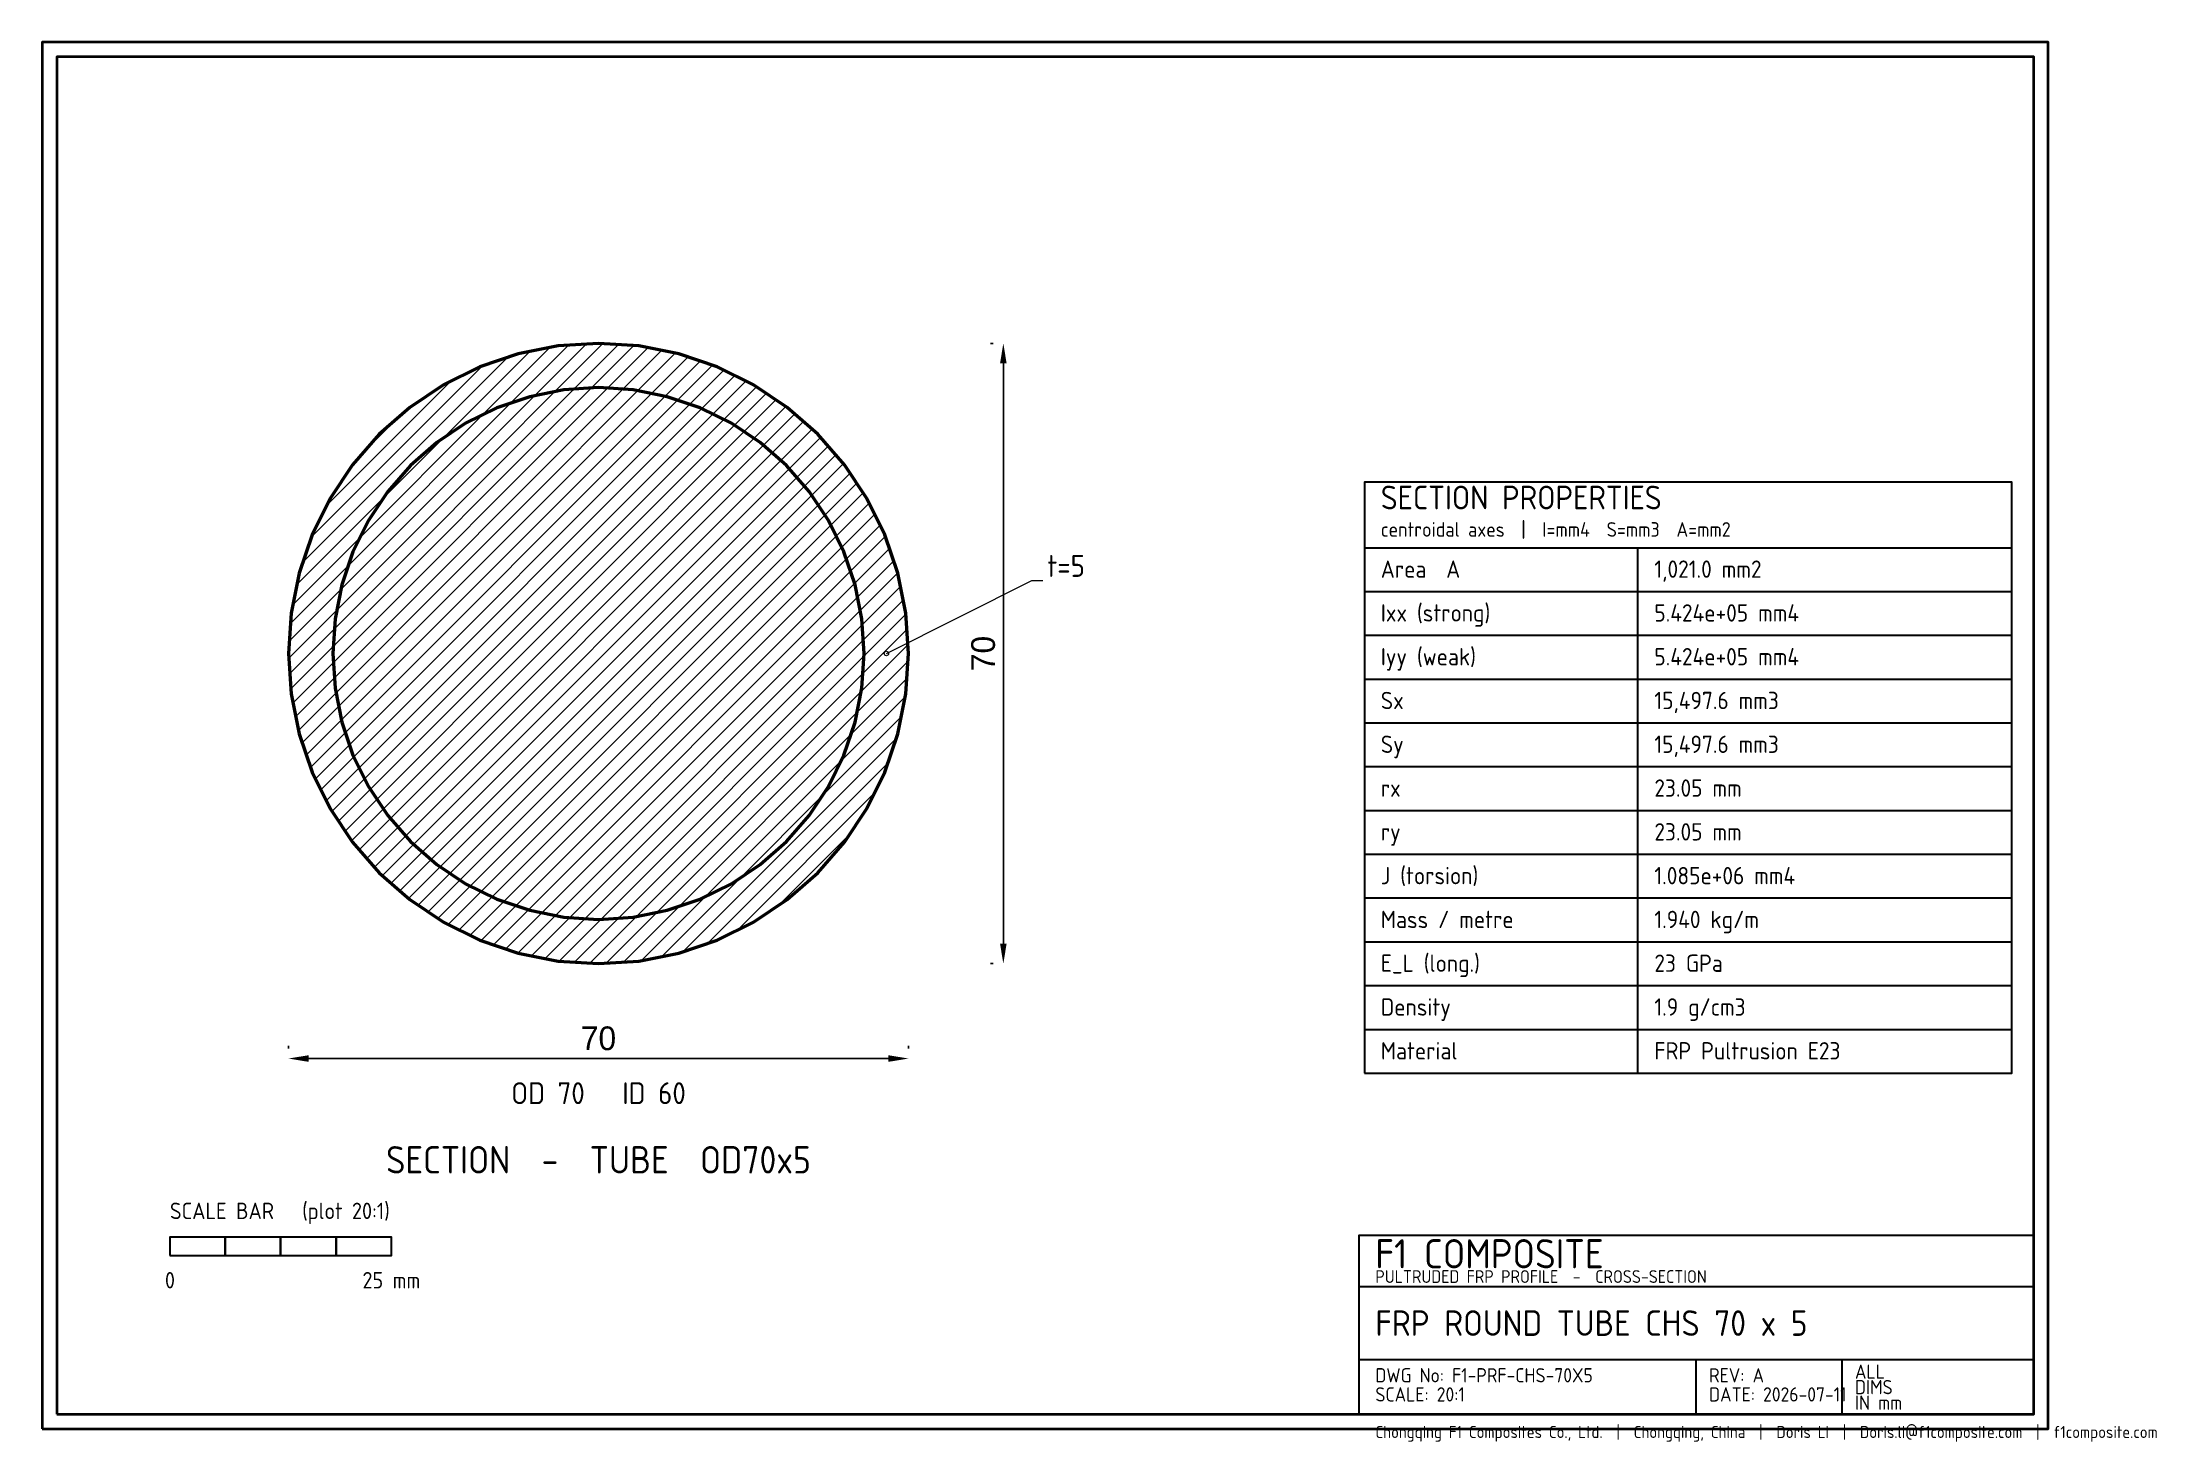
# Model space of a CAD drawing. Header units: millimetres. Extents: x 0 to 11595, y -70 to 7600.
import ezdxf
from ezdxf.enums import TextEntityAlignment as Align

# ---------------------------------------------------------------- set-up
doc = ezdxf.new("R2010")
doc.units = ezdxf.units.MM
for name, color, linetype, lineweight in [('BEAM', 4, 'CONTINUOUS', 50), ('BORDER', 250, 'CONTINUOUS', 40), ('DIM', 1, 'CONTINUOUS', 18), ('HATCH', 9, 'CONTINUOUS', 9), ('TEXT', 250, 'CONTINUOUS', 25), ('TITLE', 250, 'CONTINUOUS', 30)]:
    doc.layers.add(name, color=color, linetype=linetype, lineweight=lineweight)
doc.layers.add('NOTE', color=2, linetype='CONTINUOUS', lineweight=18, true_color=0xb45f00)
doc.styles.add('F1', font='isocp.shx')
doc.dimstyles.new('F1DIM', dxfattribs={"dimtxt": 130, "dimasz": 110, "dimexe": 70, "dimexo": 55, "dimgap": 45, "dimtad": 1, "dimdec": 0, "dimcen": 2.5, "dimclrd": 1, "dimclre": 1, "dimclrt": 1, "dimazin": 3, "dimtfac": 1, "dimtmove": 0, "dimatfit": 3})

msp = doc.modelspace()

# ---------------------------------------------------------------- hatches: boundary and pattern name
at = {"layer": 'HATCH'}
h = msp.add_hatch(dxfattribs=at)
h.set_pattern_fill('ANSI31', scale=20)
h.paths.add_polyline_path([(4750, 4250), (4735.5, 4471.9), (4692.1, 4690), (4620.6, 4900.6), (4522.2, 5100), (4398.7, 5284.9), (4252.1, 5452.1), (4084.9, 5598.7), (3900, 5722.2), (3700.6, 5820.6), (3490, 5892.1), (3271.9, 5935.5), (3050, 5950), (2828.1, 5935.5), (2610, 5892.1), (2399.4, 5820.6), (2200, 5722.2), (2015.1, 5598.7), (1847.9, 5452.1), (1701.3, 5284.9), (1577.8, 5100), (1479.4, 4900.6), (1407.9, 4690), (1364.5, 4471.9), (1350, 4250), (1364.5, 4028.1), (1407.9, 3810), (1479.4, 3599.4), (1577.8, 3400), (1701.3, 3215.1), (1847.9, 3047.9), (2015.1, 2901.3), (2200, 2777.8), (2399.4, 2679.4), (2610, 2607.9), (2828.1, 2564.5), (3050, 2550), (3271.9, 2564.5), (3490, 2607.9), (3700.6, 2679.4), (3900, 2777.8), (4084.9, 2901.3), (4252.1, 3047.9), (4398.7, 3215.1), (4522.2, 3400), (4620.6, 3599.4), (4692.1, 3810), (4735.5, 4028.1)])
h.paths.add_polyline_path([(4507.1, 4250), (4494.7, 4440.2), (4457.5, 4627.1), (4396.2, 4807.6), (4311.9, 4978.6), (4206, 5137.1), (4080.4, 5280.4), (3937.1, 5406), (3778.6, 5511.9), (3607.6, 5596.2), (3427.1, 5657.5), (3240.2, 5694.7), (3050, 5707.1), (2859.8, 5694.7), (2672.9, 5657.5), (2492.4, 5596.2), (2321.4, 5511.9), (2162.9, 5406), (2019.6, 5280.4), (1894, 5137.1), (1788.1, 4978.6), (1703.8, 4807.6), (1642.5, 4627.1), (1605.3, 4440.2), (1592.9, 4250), (1605.3, 4059.8), (1642.5, 3872.9), (1703.8, 3692.4), (1788.1, 3521.4), (1894, 3362.9), (2019.6, 3219.6), (2162.9, 3094), (2321.4, 2988.1), (2492.4, 2903.8), (2672.9, 2842.5), (2859.8, 2805.3), (3050, 2792.9), (3240.2, 2805.3), (3427.1, 2842.5), (3607.6, 2903.8), (3778.6, 2988.1), (3937.1, 3094), (4080.4, 3219.6), (4206, 3362.9), (4311.9, 3521.4), (4396.2, 3692.4), (4457.5, 3872.9), (4494.7, 4059.8)], flags=0)

# ---------------------------------------------------------------- linework, layer by layer
at = {"layer": 'BEAM'}
for points in [[(4750, 4250), (4735.5, 4471.9), (4692.1, 4690), (4620.6, 4900.6), (4522.2, 5100), (4398.7, 5284.9), (4252.1, 5452.1), (4084.9, 5598.7), (3900, 5722.2), (3700.6, 5820.6), (3490, 5892.1), (3271.9, 5935.5), (3050, 5950), (2828.1, 5935.5), (2610, 5892.1), (2399.4, 5820.6), (2200, 5722.2), (2015.1, 5598.7), (1847.9, 5452.1), (1701.3, 5284.9), (1577.8, 5100), (1479.4, 4900.6), (1407.9, 4690), (1364.5, 4471.9), (1350, 4250), (1364.5, 4028.1), (1407.9, 3810), (1479.4, 3599.4), (1577.8, 3400), (1701.3, 3215.1), (1847.9, 3047.9), (2015.1, 2901.3), (2200, 2777.8), (2399.4, 2679.4), (2610, 2607.9), (2828.1, 2564.5), (3050, 2550), (3271.9, 2564.5), (3490, 2607.9), (3700.6, 2679.4), (3900, 2777.8), (4084.9, 2901.3), (4252.1, 3047.9), (4398.7, 3215.1), (4522.2, 3400), (4620.6, 3599.4), (4692.1, 3810), (4735.5, 4028.1)], [(4507.1, 4250), (4494.7, 4440.2), (4457.5, 4627.1), (4396.2, 4807.6), (4311.9, 4978.6), (4206, 5137.1), (4080.4, 5280.4), (3937.1, 5406), (3778.6, 5511.9), (3607.6, 5596.2), (3427.1, 5657.5), (3240.2, 5694.7), (3050, 5707.1), (2859.8, 5694.7), (2672.9, 5657.5), (2492.4, 5596.2), (2321.4, 5511.9), (2162.9, 5406), (2019.6, 5280.4), (1894, 5137.1), (1788.1, 4978.6), (1703.8, 4807.6), (1642.5, 4627.1), (1605.3, 4440.2), (1592.9, 4250), (1605.3, 4059.8), (1642.5, 3872.9), (1703.8, 3692.4), (1788.1, 3521.4), (1894, 3362.9), (2019.6, 3219.6), (2162.9, 3094), (2321.4, 2988.1), (2492.4, 2903.8), (2672.9, 2842.5), (2859.8, 2805.3), (3050, 2792.9), (3240.2, 2805.3), (3427.1, 2842.5), (3607.6, 2903.8), (3778.6, 2988.1), (3937.1, 3094), (4080.4, 3219.6), (4206, 3362.9), (4311.9, 3521.4), (4396.2, 3692.4), (4457.5, 3872.9), (4494.7, 4059.8)]]:
    msp.add_lwpolyline(points, close=True, dxfattribs=at)
at = {"layer": 'BORDER'}
for points in [[(0, 0), (11000, 0), (11000, 7600), (0, 7600)], [(80, 80), (10920, 80), (10920, 7520), (80, 7520)]]:
    msp.add_lwpolyline(points, close=True, dxfattribs=at)
at = {"layer": 'NOTE'}
for p, q in [((4628.6, 4250), (5426, 4650)), ((5426, 4650), (5486, 4650))]:
    msp.add_line(p, q, dxfattribs=at)
msp.add_circle((4628.6, 4250), 12, dxfattribs=at)
at = {"layer": 'TITLE'}
for p, q in [((7250, 4830), (10800, 4830)), ((8750, 1950), (8750, 4830)), ((7250, 4590), (10800, 4590)), ((7250, 4350), (10800, 4350)), ((7250, 4110), (10800, 4110)), ((7250, 3870), (10800, 3870)), ((7250, 3630), (10800, 3630)), ((7250, 3390), (10800, 3390)), ((7250, 3150), (10800, 3150)), ((7250, 2910), (10800, 2910)), ((7250, 2670), (10800, 2670)), ((7250, 2430), (10800, 2430)), ((7250, 2190), (10800, 2190)), ((7250, 1950), (10800, 1950)), ((7220, 780), (10920, 780)), ((7220, 380), (10920, 380)), ((9070, 80), (9070, 380)), ((9870, 80), (9870, 380))]:
    msp.add_line(p, q, dxfattribs=at)
for points in [[(7250, 1950), (10800, 1950), (10800, 5190), (7250, 5190)], [(700, 950), (1003.6, 950), (1003.6, 1050), (700, 1050)], [(1003.6, 950), (1307.1, 950), (1307.1, 1050), (1003.6, 1050)], [(1307.1, 950), (1610.7, 950), (1610.7, 1050), (1307.1, 1050)], [(1610.7, 950), (1914.3, 950), (1914.3, 1050), (1610.7, 1050)], [(7220, 80), (10920, 80), (10920, 1060), (7220, 1060)]]:
    msp.add_lwpolyline(points, close=True, dxfattribs=at)

# ---------------------------------------------------------------- texts
at = {"layer": 'NOTE', "style": 'F1'}
msp.add_text('t=5', height=120, dxfattribs=at).set_placement((5511, 4670))
msp.add_text('OD 70   ID 60', height=120, dxfattribs=at).set_placement((3050, 1780), align=Align.CENTER)
at = {"layer": 'TEXT', "style": 'F1'}
for s, height, p in [('centroidal axes  |  I=mm4  S=mm3  A=mm2', 80, (7340, 4890)), ('Area  A', 95, (7340, 4665)), ('1,021.0 mm2', 95, (8840, 4665)), ('Ixx (strong)', 95, (7340, 4425)), ('5.424e+05 mm4', 95, (8840, 4425)), ('Iyy (weak)', 95, (7340, 4185)), ('5.424e+05 mm4', 95, (8840, 4185)), ('Sx', 95, (7340, 3945)), ('15,497.6 mm3', 95, (8840, 3945)), ('Sy', 95, (7340, 3705)), ('15,497.6 mm3', 95, (8840, 3705)), ('rx', 95, (7340, 3465)), ('23.05 mm', 95, (8840, 3465)), ('ry', 95, (7340, 3225)), ('23.05 mm', 95, (8840, 3225)), ('J (torsion)', 95, (7340, 2985)), ('1.085e+06 mm4', 95, (8840, 2985)), ('Mass / metre', 95, (7340, 2745)), ('1.940 kg/m', 95, (8840, 2745)), ('E_L (long.)', 95, (7340, 2505)), ('23 GPa', 95, (8840, 2505)), ('Density', 95, (7340, 2265)), ('1.9 g/cm3', 95, (8840, 2265)), ('Material', 95, (7340, 2025)), ('FRP Pultrusion E23', 95, (8840, 2025)), ('SCALE BAR   (plot 20:1)', 90, (700, 1150)), ('Chongqing F1 Composites Co., Ltd.  |  Chongqing, China  |  Doris Li  |  Doris.li@f1composite.com  |  f1composite.com', 66, (7310, -50))]:
    msp.add_text(s, height=height, dxfattribs=at).set_placement(p)
for s, p in [('0', (700, 770)), ('25 mm', (1914.3, 770))]:
    msp.add_text(s, height=90, dxfattribs=at).set_placement(p, align=Align.CENTER)
at = {"layer": 'TITLE', "style": 'F1'}
for s, height, p in [('SECTION PROPERTIES', 130, (7340, 5040)), ('F1 COMPOSITE', 160, (7310, 880)), ('PULTRUDED FRP PROFILE  -  CROSS-SECTION', 70, (7310, 800)), ('FRP ROUND TUBE CHS 70 x 5', 140, (7310, 510)), ('ALL', 78, (9940, 275)), ('DWG No: F1-PRF-CHS-70X5', 78, (7310, 255)), ('REV: A', 78, (9140, 255)), ('DIMS', 78, (9940, 190)), ('SCALE: 20:1', 78, (7310, 150)), ('DATE: 2026-07-11', 78, (9140, 150)), ('IN mm', 78, (9940, 105))]:
    msp.add_text(s, height=height, dxfattribs=at).set_placement(p)
msp.add_text('SECTION  -  TUBE  OD70x5', height=150, dxfattribs=at).set_placement((3050, 1400), align=Align.CENTER)

# ---------------------------------------------------------------- dimensions: what is measured, and where the dimension line sits
at = {"layer": 'DIM'}
msp.add_linear_dim(base=(5270, 2550), p1=(5270, 2550), p2=(5270, 5950), angle=90, text='70', dimstyle='F1DIM', dxfattribs=at).render()
msp.add_linear_dim(base=(1350, 2030), p1=(1350, 2030), p2=(4750, 2030), text='70', dimstyle='F1DIM', dxfattribs=at).render()

doc.saveas('drawing.dxf')
